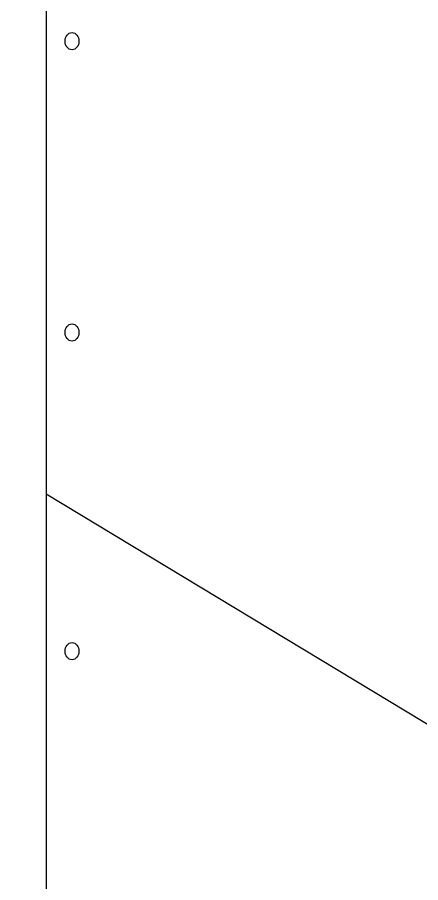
# Model space of a CAD drawing. Extents: x -1140 to 5605, y -816 to 2382.
# Drawn here: x 3585.8 to 3660.7, y 161.5 to 322 of the extents above; entities that cross this region are included whole.
import ezdxf

# ---------------------------------------------------------------- set-up
doc = ezdxf.new("R2010")
doc.units = 0
doc.header["$MEASUREMENT"] = 0
doc.layers.add('G-ANNO-TTLB', color=7, linetype='Continuous', lineweight=0)
doc.layers.add('wall scratch', color=7, linetype='Continuous', lineweight=0)

# ---------------------------------------------------------------- blocks, each defined once
blk = doc.blocks.new('Block_54')
at = {"layer": 'wall scratch', "color": 18, "lineweight": 25, "true_color": 0x000000}
for centre in [(3596, 317.56), (3596, 263.55), (3596, 204.45)]:
    blk.add_ellipse(centre, major_axis=(0, 1.59), ratio=0.812499, dxfattribs=at)

msp = doc.modelspace()

# ---------------------------------------------------------------- hatches: boundary and pattern name
at = {"layer": 'G-ANNO-TTLB', "true_color": 0xff00ff, "transparency": 33554687}
h = msp.add_hatch(color=6, dxfattribs=at)
edge = h.paths.add_edge_path()
edge.add_spline(control_points=[(5285.56, -733.23), (5285.56, -733.23), (2356.04, -733.23), (2356.04, -733.23), (2356.04, -733.23), (2356.04, 1723.77), (2356.04, 1723.77), (2356.04, 1723.77), (5285.56, 1723.77), (5285.56, 1723.77), (5285.56, 1723.77), (5285.56, -733.23), (5285.56, -733.23)], knot_values=[0, 0, 0, 0, 1, 1, 1, 2, 2, 2, 3, 3, 3, 4, 4, 4, 4], degree=3, periodic=0)
edge = h.paths.add_edge_path()
edge.add_spline(control_points=[(2365.04, 1714.77), (2365.04, 1714.77), (2365.04, -724.23), (2365.04, -724.23), (2365.04, -724.23), (5276.56, -724.23), (5276.56, -724.23), (5276.56, -724.23), (5276.56, 1714.77), (5276.56, 1714.77), (5276.56, 1714.77), (2365.04, 1714.77), (2365.04, 1714.77)], knot_values=[0, 0, 0, 0, 1, 1, 1, 2, 2, 2, 3, 3, 3, 4, 4, 4, 4], degree=3, periodic=0)
edge.add_line((2365.04, 1714.77), (2365.04, 1714.77))

# ---------------------------------------------------------------- linework, layer by layer
at = {"layer": 'G-ANNO-TTLB'}
for points in [[(5285.56, -733.23), (5285.56, -733.23), (2356.04, -733.23), (2356.04, -733.23), (2356.04, -733.23), (2356.04, 1723.77), (2356.04, 1723.77), (2356.04, 1723.77), (5285.56, 1723.77), (5285.56, 1723.77), (5285.56, 1723.77), (5285.56, -733.23), (5285.56, -733.23)], [(2365.04, 1714.77), (2365.04, 1714.77), (2365.04, -724.23), (2365.04, -724.23), (2365.04, -724.23), (5276.56, -724.23), (5276.56, -724.23), (5276.56, -724.23), (5276.56, 1714.77), (5276.56, 1714.77), (5276.56, 1714.77), (2365.04, 1714.77), (2365.04, 1714.77)]]:
    msp.add_open_spline(points, degree=3, knots=[0, 0, 0, 0, 1, 1, 1, 2, 2, 2, 3, 3, 3, 4, 4, 4, 4], dxfattribs=at)
at = {"layer": 'wall scratch', "color": 2, "lineweight": 25, "true_color": 0xffff00}
for p, q in [((3591.23, 443.72), (3591.23, 21.35)), ((3591.23, 233.6), (3665.84, 188.58))]:
    msp.add_line(p, q, dxfattribs=at)

# ---------------------------------------------------------------- block references
at = {"layer": 'wall scratch'}
msp.add_blockref('Block_54', (0, 0), dxfattribs=at)

doc.saveas('drawing.dxf')
